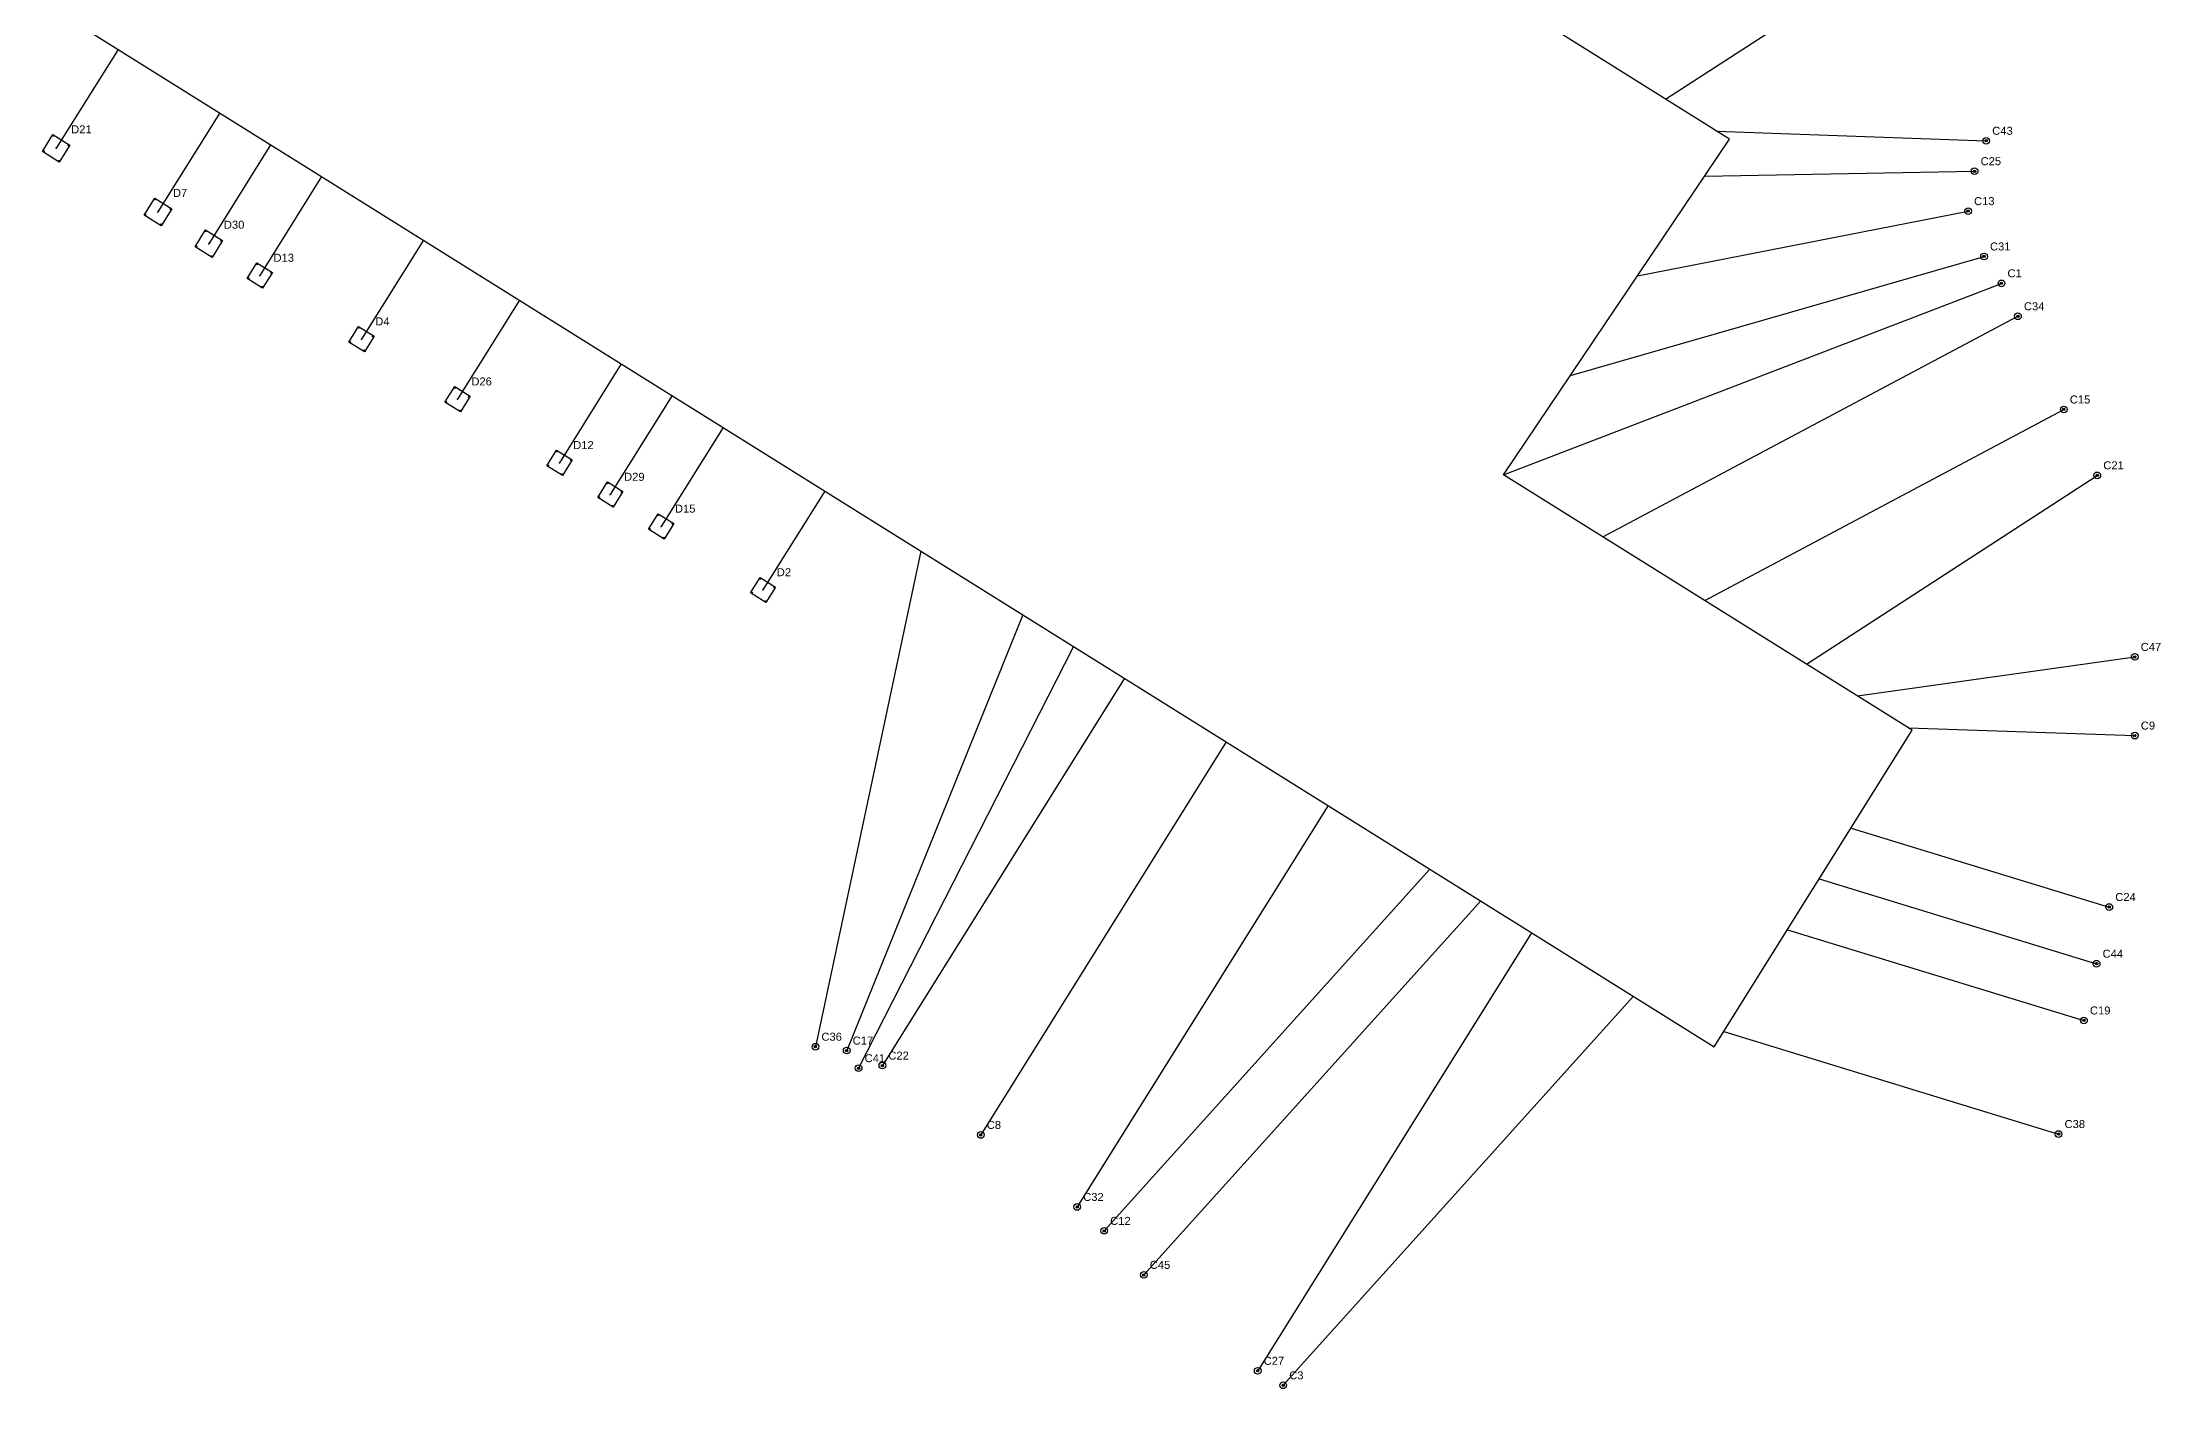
# Model space of a CAD drawing. Header units: metres. Extents: x 496742 to 497680, y 2343756 to 2344226.
# Drawn here: x 496784.1 to 497101.8, y 2343756 to 2343958 of the extents above; entities that cross this region are included whole.
import ezdxf

# ---------------------------------------------------------------- set-up
doc = ezdxf.new("R2010")
doc.units = ezdxf.units.M
for name, color, linetype in [('01_BE_PIN', 4, 'Continuous'), ('02_DAY_NEO_BO', 3, 'Continuous'), ('03_DAY_NEO_DAY', 1, 'Continuous'), ('04_COC_KHOAN_NHOI_BO', 2, 'Continuous'), ('05_DE_NEO_VIT_XOAN', 6, 'Continuous'), ('06_TOA_DO_TEXT', 7, 'Continuous')]:
    doc.layers.add(name, color=color, linetype=linetype)
doc.styles.add('VN', font='arial.ttf')

msp = doc.modelspace()

# ---------------------------------------------------------------- linework, layer by layer
at = {"layer": '01_BE_PIN'}
for p, q in [((497037.127, 2343943.419), (496913.727, 2344020.809)), ((496788.283, 2343961.374), (497034.853, 2343807.3)), ((497003.257, 2343893.078), (497037.127, 2343943.419)), ((497064.529, 2343854.791), (497003.257, 2343893.078)), ((497034.853, 2343807.3), (497064.529, 2343854.791))]:
    msp.add_line(p, q, dxfattribs=at)
at = {"layer": '02_DAY_NEO_BO'}
for p, q in [((497027.53, 2343949.44), (497089.67, 2343989.62)), ((497035.16, 2343944.65), (497075.63, 2343943.19)), ((497033.4, 2343937.88), (497073.89, 2343938.63)), ((497023.35, 2343922.95), (497072.91, 2343932.64)), ((497013.31, 2343908.01), (497075.3, 2343925.84)), ((497003.26, 2343893.08), (497077.92, 2343921.81)), ((497018.14, 2343883.78), (497080.39, 2343916.87)), ((497033.41, 2343874.24), (497087.27, 2343902.89)), ((497048.67, 2343864.7), (497092.29, 2343893.01)), ((496915.87, 2343881.65), (496900.04, 2343807.32)), ((496931.13, 2343872.11), (496904.73, 2343806.74)), ((496938.77, 2343867.34), (496906.52, 2343804.09)), ((497056.31, 2343859.93), (497097.9, 2343865.78)), ((496946.4, 2343862.57), (496910.08, 2343804.49)), ((497063.94, 2343855.16), (497097.92, 2343853.98)), ((496961.66, 2343853.03), (496924.84, 2343794.09)), ((496976.93, 2343843.5), (496939.3, 2343783.29)), ((497055.36, 2343840.12), (497094.09, 2343828.27)), ((496992.19, 2343833.96), (496943.35, 2343779.7)), ((497050.59, 2343832.48), (497092.19, 2343819.77)), ((496999.83, 2343829.19), (496949.29, 2343773.1)), ((497007.46, 2343824.42), (496966.37, 2343758.71)), ((497045.82, 2343824.85), (497090.29, 2343811.26)), ((497022.72, 2343814.88), (496970.2, 2343756.54)), ((497036.28, 2343809.59), (497086.48, 2343794.22))]:
    msp.add_line(p, q, dxfattribs=at)
at = {"layer": '03_DAY_NEO_DAY'}
for p, q in [((496795.45, 2343956.9), (496786.17, 2343942.06)), ((496810.71, 2343947.36), (496801.44, 2343932.52)), ((496818.34, 2343942.59), (496809.07, 2343927.75)), ((496825.98, 2343937.82), (496816.7, 2343922.98)), ((496841.24, 2343928.28), (496831.97, 2343913.44)), ((496855.66, 2343919.27), (496846.38, 2343904.43)), ((496870.92, 2343909.74), (496861.65, 2343894.89)), ((496878.55, 2343904.97), (496869.28, 2343890.13)), ((496886.19, 2343900.2), (496876.91, 2343885.36)), ((496901.45, 2343890.66), (496892.18, 2343875.82))]:
    msp.add_line(p, q, dxfattribs=at)
at = {"layer": '04_COC_KHOAN_NHOI_BO'}
for centre, radius in [((497075.63, 2343943.19), 0.5), ((497075.63, 2343943.19), 0.175), ((497073.89, 2343938.63), 0.5), ((497073.89, 2343938.63), 0.175), ((497072.91, 2343932.64), 0.5), ((497072.91, 2343932.64), 0.175), ((497075.3, 2343925.84), 0.5), ((497075.3, 2343925.84), 0.175), ((497077.92, 2343921.81), 0.5), ((497077.92, 2343921.81), 0.175), ((497080.39, 2343916.87), 0.5), ((497080.39, 2343916.87), 0.175), ((497087.27, 2343902.89), 0.5), ((497087.27, 2343902.89), 0.175), ((497092.29, 2343893.01), 0.5), ((497092.29, 2343893.01), 0.175), ((497097.9, 2343865.78), 0.5), ((497097.9, 2343865.78), 0.175), ((497097.92, 2343853.98), 0.5), ((497097.92, 2343853.98), 0.175), ((497094.09, 2343828.27), 0.5), ((497094.09, 2343828.27), 0.175), ((497092.19, 2343819.77), 0.5), ((497092.19, 2343819.77), 0.175), ((497090.29, 2343811.26), 0.5), ((497090.29, 2343811.26), 0.175), ((496900.04, 2343807.32), 0.5), ((496900.04, 2343807.32), 0.175), ((496904.73, 2343806.74), 0.5), ((496904.73, 2343806.74), 0.175), ((496906.52, 2343804.09), 0.5), ((496906.52, 2343804.09), 0.175), ((496910.08, 2343804.49), 0.5), ((496910.08, 2343804.49), 0.175), ((496924.84, 2343794.09), 0.5), ((497086.48, 2343794.22), 0.5), ((496924.84, 2343794.09), 0.175), ((497086.48, 2343794.22), 0.175), ((496939.3, 2343783.29), 0.5), ((496939.3, 2343783.29), 0.175), ((496943.35, 2343779.7), 0.5), ((496943.35, 2343779.7), 0.175), ((496949.29, 2343773.1), 0.5), ((496949.29, 2343773.1), 0.175), ((496966.37, 2343758.71), 0.5), ((496966.37, 2343758.71), 0.175), ((496970.2, 2343756.54), 0.5), ((496970.2, 2343756.54), 0.175)]:
    msp.add_circle(centre, radius, dxfattribs=at)
for p in [(497075.63, 2343943.19), (497073.89, 2343938.63), (497072.91, 2343932.64), (497075.3, 2343925.84), (497077.92, 2343921.81), (497080.39, 2343916.87), (497087.27, 2343902.89), (497092.29, 2343893.01), (497097.9, 2343865.78), (497097.92, 2343853.98), (497094.09, 2343828.27), (497092.19, 2343819.77), (497090.29, 2343811.26), (496900.04, 2343807.32), (496904.73, 2343806.74), (496906.52, 2343804.09), (496910.08, 2343804.49), (496924.84, 2343794.09), (497086.48, 2343794.22), (496939.3, 2343783.29), (496943.35, 2343779.7), (496949.29, 2343773.1), (496966.37, 2343758.71), (496970.2, 2343756.54)]:
    msp.add_point(p, dxfattribs=at)
at = {"layer": '05_DE_NEO_VIT_XOAN'}
for p, q in [((496784.103, 2343941.583), (496785.693, 2343944.127)), ((496785.693, 2343944.127), (496788.237, 2343942.537)), ((496786.647, 2343939.993), (496784.103, 2343941.583)), ((496788.237, 2343942.537), (496786.647, 2343939.993)), ((496799.373, 2343932.043), (496800.963, 2343934.587)), ((496800.963, 2343934.587), (496803.507, 2343932.997)), ((496801.917, 2343930.453), (496799.373, 2343932.043)), ((496803.507, 2343932.997), (496801.917, 2343930.453)), ((496807.003, 2343927.273), (496808.593, 2343929.817)), ((496808.593, 2343929.817), (496811.137, 2343928.227)), ((496811.137, 2343928.227), (496809.547, 2343925.683)), ((496809.547, 2343925.683), (496807.003, 2343927.273)), ((496814.805, 2343922.543), (496816.263, 2343924.875)), ((496816.263, 2343924.875), (496818.595, 2343923.417)), ((496817.137, 2343921.085), (496814.805, 2343922.543)), ((496818.595, 2343923.417), (496817.137, 2343921.085)), ((496830.075, 2343913.003), (496831.533, 2343915.335)), ((496831.533, 2343915.335), (496833.865, 2343913.877)), ((496832.407, 2343911.545), (496830.075, 2343913.003)), ((496833.865, 2343913.877), (496832.407, 2343911.545)), ((496844.485, 2343903.993), (496845.943, 2343906.325)), ((496845.943, 2343906.325), (496848.275, 2343904.867)), ((496846.817, 2343902.535), (496844.485, 2343903.993)), ((496848.275, 2343904.867), (496846.817, 2343902.535)), ((496859.755, 2343894.453), (496861.213, 2343896.785)), ((496861.213, 2343896.785), (496863.545, 2343895.327)), ((496862.087, 2343892.995), (496859.755, 2343894.453)), ((496863.545, 2343895.327), (496862.087, 2343892.995)), ((496867.385, 2343889.693), (496868.843, 2343892.025)), ((496868.843, 2343892.025), (496871.175, 2343890.567)), ((496871.175, 2343890.567), (496869.717, 2343888.235)), ((496869.717, 2343888.235), (496867.385, 2343889.693)), ((496875.015, 2343884.923), (496876.473, 2343887.255)), ((496876.473, 2343887.255), (496878.805, 2343885.797)), ((496877.347, 2343883.465), (496875.015, 2343884.923)), ((496878.805, 2343885.797), (496877.347, 2343883.465)), ((496890.285, 2343875.383), (496891.743, 2343877.715)), ((496891.743, 2343877.715), (496894.075, 2343876.257)), ((496892.617, 2343873.925), (496890.285, 2343875.383)), ((496894.075, 2343876.257), (496892.617, 2343873.925))]:
    msp.add_line(p, q, dxfattribs=at)
for centre in [(496785.741, 2343943.92), (496784.31, 2343941.631), (496788.03, 2343942.489), (496786.599, 2343940.2), (496801.011, 2343934.38), (496799.58, 2343932.091), (496803.3, 2343932.949), (496801.869, 2343930.66), (496808.641, 2343929.61), (496810.93, 2343928.179), (496807.21, 2343927.321), (496809.499, 2343925.89), (496816.31, 2343924.668), (496815.012, 2343922.59), (496818.388, 2343923.37), (496817.09, 2343921.292), (496830.282, 2343913.05), (496831.58, 2343915.128), (496833.658, 2343913.83), (496832.36, 2343911.752), (496845.99, 2343906.118), (496844.692, 2343904.04), (496846.77, 2343902.742), (496848.068, 2343904.82), (496861.26, 2343896.578), (496859.962, 2343894.5), (496862.04, 2343893.202), (496863.338, 2343895.28), (496867.592, 2343889.74), (496868.89, 2343891.818), (496870.968, 2343890.52), (496869.67, 2343888.442), (496876.52, 2343887.048), (496875.222, 2343884.97), (496877.3, 2343883.672), (496878.598, 2343885.75), (496891.79, 2343877.508), (496890.492, 2343875.43), (496892.57, 2343874.132), (496893.868, 2343876.21)]:
    msp.add_circle(centre, 0.06, dxfattribs=at)
for p in [(496786.17, 2343942.06), (496801.44, 2343932.52), (496809.07, 2343927.75), (496816.7, 2343922.98), (496831.97, 2343913.44), (496846.38, 2343904.43), (496861.65, 2343894.89), (496869.28, 2343890.13), (496876.91, 2343885.36), (496892.18, 2343875.82)]:
    msp.add_point(p, dxfattribs=at)

# ---------------------------------------------------------------- texts
at = {"layer": '06_TOA_DO_TEXT', "style": 'VN'}
for s, p in [('D21', (496788.42, 2343944.31)), ('C43', (497076.53, 2343944.09)), ('C25', (497074.79, 2343939.53)), ('D7', (496803.69, 2343934.77)), ('C13', (497073.81, 2343933.54)), ('D30', (496811.32, 2343930)), ('C31', (497076.2, 2343926.74)), ('D13', (496818.763, 2343925.043)), ('C1', (497078.82, 2343922.71)), ('C34', (497081.29, 2343917.77)), ('D4', (496834.033, 2343915.503)), ('D26', (496848.443, 2343906.493)), ('C15', (497088.17, 2343903.79)), ('D12', (496863.713, 2343896.953)), ('D29', (496871.343, 2343892.193)), ('C21', (497093.19, 2343893.91)), ('D15', (496878.973, 2343887.423)), ('D2', (496894.243, 2343877.883)), ('C47', (497098.8, 2343866.68)), ('C9', (497098.82, 2343854.88)), ('C24', (497094.99, 2343829.17)), ('C44', (497093.09, 2343820.67)), ('C19', (497091.19, 2343812.16)), ('C36', (496900.94, 2343808.22)), ('C17', (496905.63, 2343807.64)), ('C41', (496907.42, 2343804.99)), ('C22', (496910.98, 2343805.39)), ('C8', (496925.74, 2343794.99)), ('C38', (497087.38, 2343795.12)), ('C32', (496940.2, 2343784.19)), ('C12', (496944.25, 2343780.6)), ('C45', (496950.19, 2343774)), ('C27', (496967.27, 2343759.61)), ('C3', (496971.1, 2343757.44))]:
    msp.add_text(s, height=1.2, dxfattribs=at).set_placement(p)

doc.saveas('drawing.dxf')
